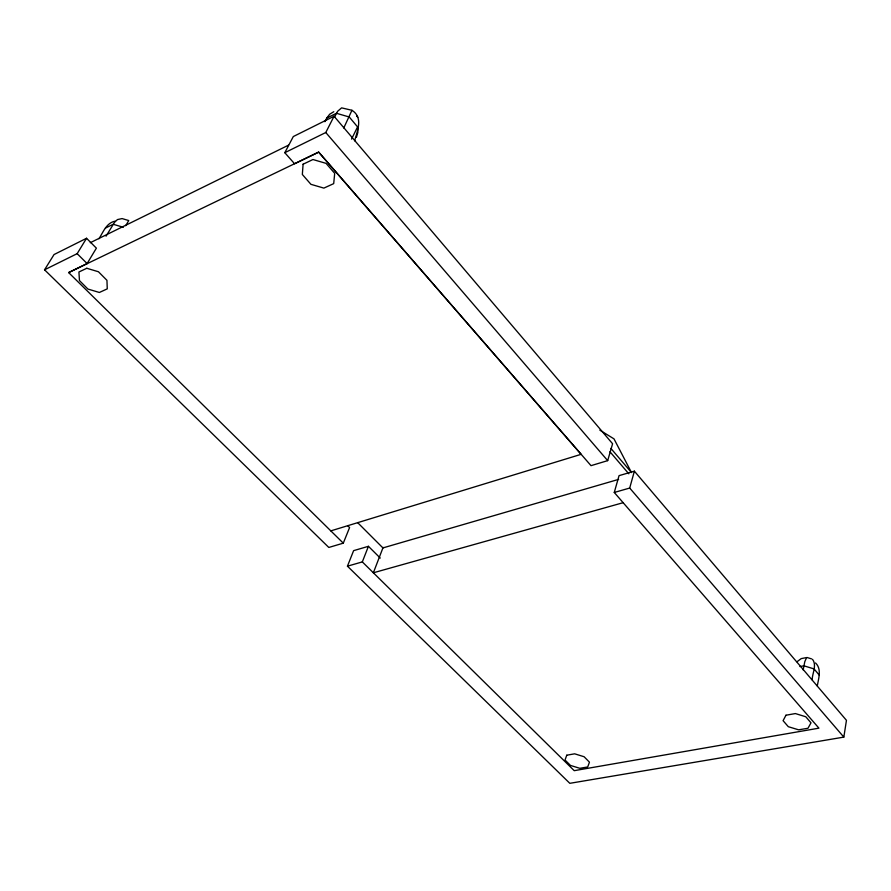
<?xml version="1.0" encoding="UTF-8"?>
<svg xmlns="http://www.w3.org/2000/svg" width="891" height="891" viewBox="0 0 891 891"><rect width="100%" height="100%" fill="white"/><g stroke="black" fill="none" stroke-linecap="round" stroke-linejoin="round"><path stroke-width="1.34" d="M334.604 116.944L337.633 111.286L341.598 107.867L351.945 110.284L343.77 127.981M817.292 685.947C818.506 678.619 821.936 668.996 815.521 662.949M354.663 140.845C357.157 130.91 363.573 117.634 351.945 110.284M843.833 737.113L846.45 720.329L634.381 471.172L619.045 475.649L614.267 492.467L818.918 728.159L574.227 770.67L362.325 561.909L347.445 566.175L569.817 783.323L843.833 737.113L629.703 488.056L634.381 471.172M812.18 679.866C812.191 673.485 817.092 665.221 812.547 659.373M803.17 669.909L804.773 661.746L806.611 657.558L801.198 658.616L797.022 661.746M607.684 460.636L612.596 443.763L334.058 116.253L293.306 136.557L284.808 152.695L294.565 163.766L318.666 152.116L591.011 465.659L607.684 460.636L325.783 132.514L334.058 116.253M383.119 547.386L373.362 572.79L623.154 502.691M356.467 137.181L357.859 132.391L357.681 127.157M362.325 561.909L368.429 546.306L380.257 558.067M347.445 566.175L353.616 550.649L368.429 546.306M343.291 543.165L68.629 272.579L87.118 263.569L96.384 248.155L86.55 238.276L54.05 254.548L44.55 269.806L328.812 547.453L343.291 543.165L349.584 527.55L347.613 525.59M351.544 139.13L357.558 126.901L349.261 116.999L336.453 113.291L326.763 118.046L324.892 121.699M125.754 225.668L128.727 220.545L122.089 218.585L117.467 219.576L114.516 222.349L106.051 236.171M98.968 238.755C103.167 232.228 106.385 222.839 115.084 221.157M44.55 269.806L77.161 253.668L86.55 238.276M326.763 118.046L329.692 114.215L333.78 111.72M284.808 152.695L325.783 132.514M90.303 242.686L288.517 145.166M105.405 228.074L113.19 224.276L123.314 227.272M68.629 272.579L318.666 152.116L581.132 454.321L330.817 530.88M618.621 479.38L382.918 547.92L357.603 522.583M614.267 492.467L629.703 488.056M799.94 666.579L803.894 665.811L814.084 668.929L819.163 675.01M807.023 657.491L811.601 658.894M599.866 430.175L613.999 438.873L631.519 472.598L610.914 448.44M77.161 253.668L87.118 263.569M356.578 115.93L357.77 117.256M609.945 451.737L628.801 473.8M303.096 164.211L302.339 174.469L310.926 184.326L323.879 188.112L333.702 183.624L334.693 173.355L326.084 163.365L312.941 159.534L303.096 164.211M566.754 755.212L565.028 760.023L570.463 765.425L579.796 768.298L587.692 766.962L589.463 762.184L584.084 756.726L574.65 753.819L566.754 755.212M785.973 715.217L783.089 720.674L788.312 726.7L798.626 729.829L807.992 728.259L810.988 722.835L805.776 716.765L795.385 713.568L785.973 715.217M86.795 268.28L78.931 271.989L79.455 280.587L87.919 289.063L99.38 292.471L107.265 288.851L106.942 280.32L98.444 271.755L86.795 268.28"/></g></svg>
